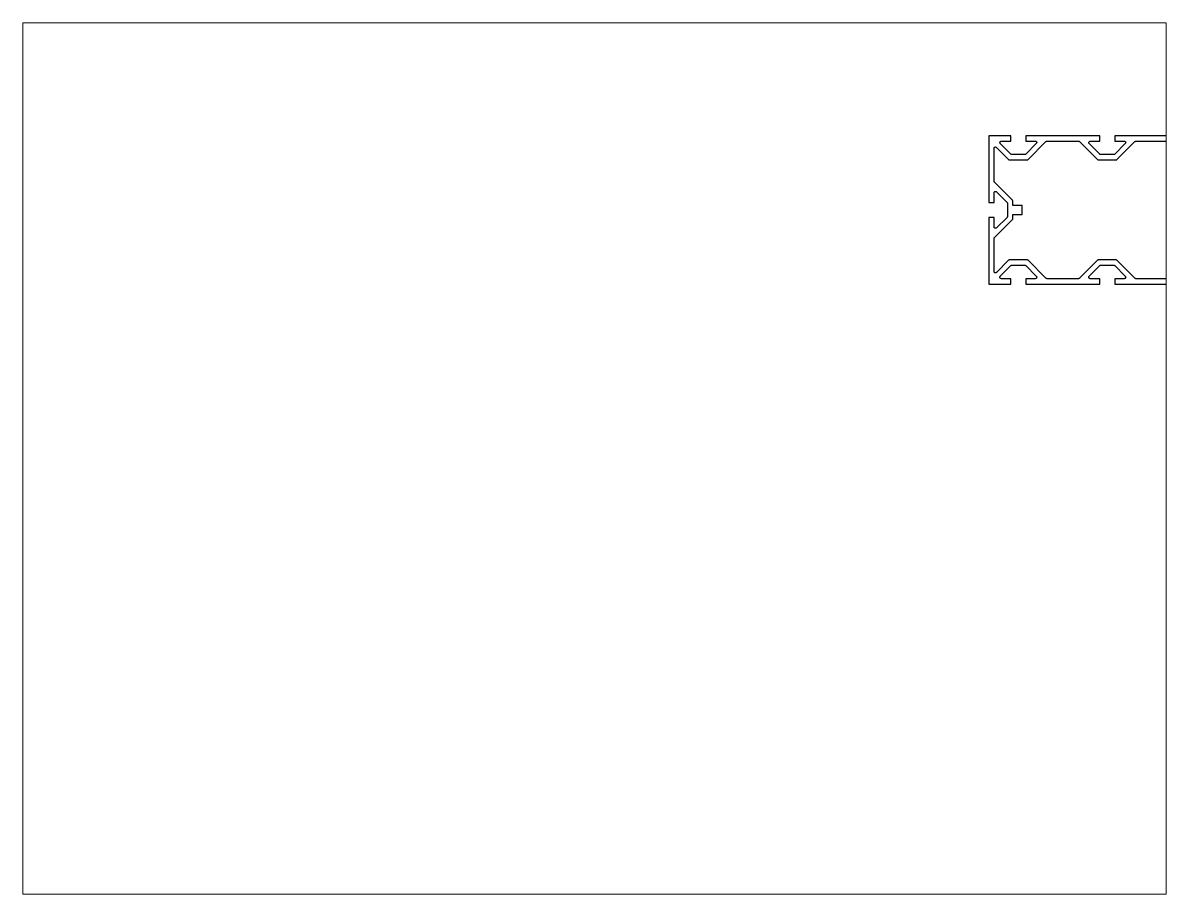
# Paper-space layout 'Layout1' of a CAD drawing. Extents: x 27 to 240, y 20 to 183.
# The model-space entities are those that its viewports show. They can reach past a viewport. Long polylines and large blocks are cut down to what shows.
import ezdxf

# ---------------------------------------------------------------- set-up
doc = ezdxf.new("R2010")
doc.units = 0
doc.header["$LTSCALE"] = 15
doc.layers.get('0').update_dxf_attribs({"linetype": 'CONTINUOUS'})

msp = doc.modelspace()

# ---------------------------------------------------------------- linework, layer by layer
for points in [[(390.96, 239.16), (366.06, 239.16), (366.06, 237.36), (369.23, 237.36, -0.668179), (369.58, 236.51), (366.03, 232.96, -0.198912), (365.68, 232.81), (361.34, 232.81, -0.198912), (360.98, 232.96), (357.43, 236.51, -0.668179), (357.79, 237.36), (360.96, 237.36), (360.96, 239.16), (336.06, 239.16), (336.06, 237.36), (339.23, 237.36, -0.668179), (339.58, 236.51), (336.03, 232.96, -0.198912), (335.68, 232.81), (331.34, 232.81, -0.198912), (330.98, 232.96), (327.43, 236.51, -0.668179), (327.79, 237.36), (330.96, 237.36), (330.96, 239.16), (323.51, 239.16), (323.51, 216.71), (325.31, 216.71), (325.31, 219.88, -0.668179), (326.16, 220.24), (329.71, 216.69, -0.198912), (329.86, 216.33), (329.86, 211.99, -0.198912), (329.71, 211.64), (326.16, 208.09, -0.668179), (325.31, 208.44), (325.31, 211.61), (323.51, 211.61), (323.51, 189.16), (330.96, 189.16), (330.96, 190.96), (327.79, 190.96, -0.668179), (327.43, 191.82), (330.98, 195.37, -0.198912), (331.34, 195.51), (335.68, 195.51, -0.198912), (336.03, 195.37), (339.58, 191.82, -0.668179), (339.23, 190.96), (336.06, 190.96), (336.06, 189.16), (360.96, 189.16), (360.96, 190.96), (357.79, 190.96, -0.668179), (357.43, 191.82), (360.98, 195.37, -0.198912), (361.34, 195.51), (365.68, 195.51, -0.198912), (366.03, 195.37), (369.58, 191.82, -0.668179), (369.23, 190.96), (366.06, 190.96), (366.06, 189.16), (390.96, 189.16)], [(390.24, 197.17), (384.18, 191.11, -0.198912), (383.83, 190.96), (373.19, 190.96, -0.198912), (372.83, 191.11), (366.78, 197.17, 0.198912), (366.42, 197.31), (360.59, 197.31, 0.198912), (360.24, 197.17), (354.18, 191.11, -0.198912), (353.83, 190.96), (343.19, 190.96, -0.198912), (342.83, 191.11), (336.78, 197.17, 0.198912), (336.42, 197.31), (330.59, 197.31, 0.198912), (330.24, 197.17), (326.16, 193.09, -0.668179), (325.31, 193.44), (325.31, 204.48, -0.198912), (325.45, 204.84), (331.51, 210.89, 0.198912), (331.66, 211.25), (331.66, 212.66), (334.81, 212.66), (334.81, 215.66), (331.66, 215.66), (331.66, 217.08, 0.198912), (331.51, 217.43), (325.45, 223.49, -0.198912), (325.31, 223.84), (325.31, 234.88, -0.668179), (326.16, 235.24), (330.24, 231.16, 0.198912), (330.59, 231.01), (336.42, 231.01, 0.198912), (336.78, 231.16), (342.83, 237.22, -0.198912), (343.19, 237.36), (353.83, 237.36, -0.198912), (354.18, 237.22), (360.24, 231.16, 0.198912), (360.59, 231.01), (366.42, 231.01, 0.198912), (366.78, 231.16), (372.83, 237.22, -0.198912), (373.19, 237.36), (383.83, 237.36, -0.198912), (384.18, 237.22), (390.24, 231.16, 0.198912)]]:
    msp.add_lwpolyline(points, format="xyb")

psp = doc.layouts.get("Layout1")

# ---------------------------------------------------------------- viewports
at = {"layer": '0', "color": 0, "linetype": 'BYBLOCK', "ltscale": 0.05}
psp.add_viewport(center=(133.35, 101.6), size=(213.36, 162.56), view_center_point=(190.51, 130.3), view_height=293.8955, dxfattribs=at)

doc.saveas('drawing.dxf')
